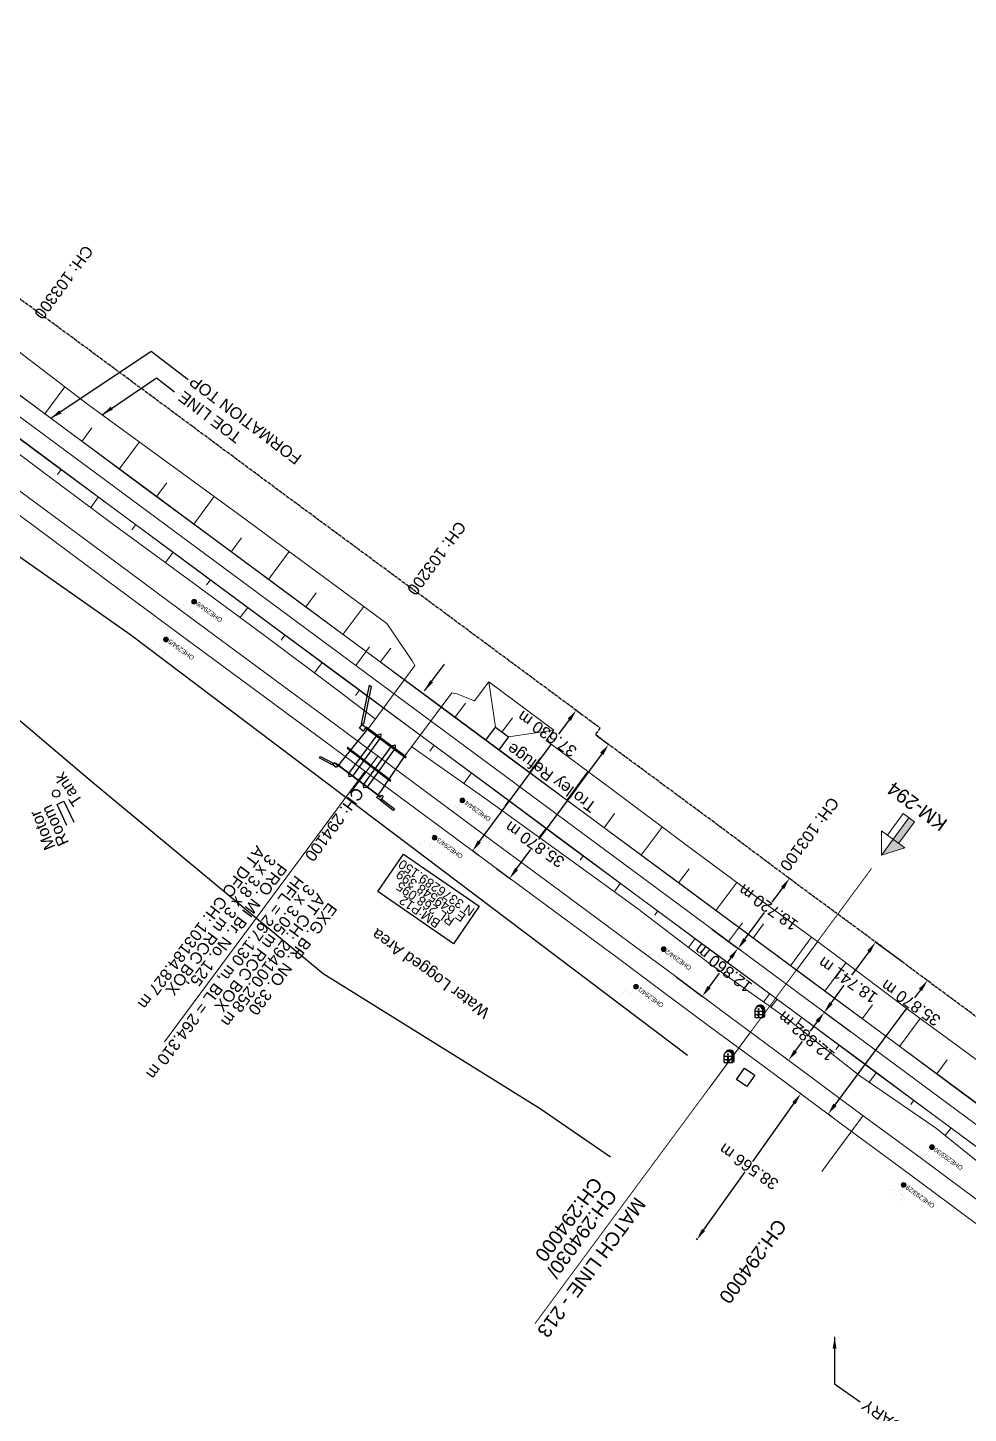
# Model space of a CAD drawing. Header units: metres. Extents: x 644418 to 1306172, y 3366650 to 6747308.
# Drawn here: x 649466.6 to 649669.4, y 3376148.3 to 3376447 of the extents above; entities that cross this region are included whole.
import ezdxf
from ezdxf.enums import TextEntityAlignment as Align

# ---------------------------------------------------------------- set-up
doc = ezdxf.new("R2010")
doc.units = ezdxf.units.M
doc.header["$MEASUREMENT"] = 0
doc.linetypes.add('CENTER', pattern=[2, 1.25, -0.25, 0.25, -0.25])
doc.linetypes.add('PHANTOM2', pattern=[1.25, 0.625, -0.125, 0.125, -0.125, 0.125, -0.125])
doc.layers.get('Defpoints').update_dxf_attribs({"lineweight": 0})
for name, color, linetype, lineweight in [('BOUNDARY DIMENTION', 10, 'Continuous', 0), ('BRIDGE DETAILS PLAN', 7, 'Continuous', 0), ('CANAL BOTTOM', 5, 'Continuous', 0), ('Existing Chainage', 7, 'Continuous', 0), ('Existing IR Track', 143, 'Continuous', 0), ('Existing Railway Boundary', 7, 'CENTER', 0), ('KM STONE', 7, 'Continuous', 0), ('OHE MAST', 8, 'Continuous', 0), ('OHE MAST TEXT', 8, 'Continuous', 0), ('Proposed Chainage', 10, 'Continuous', 0), ('PROPOSED DFCC TOE LINE', 239, 'Continuous', 0), ('PROPOSED DFCC TOE SLOPES', 239, 'Continuous', 0), ('PROPOSED DFCC TRACK', 1, 'Continuous', 0)]:
    doc.layers.add(name, color=color, linetype=linetype, lineweight=lineweight)
for name, color, linetype in [('BRIDGE_PARAPET', 7, 'Continuous'), ('COMMERCIAL_BLD_PUC', 251, 'Continuous'), ('DFCC Boundary', 6, 'CENTER'), ('Dimension', 10, 'Continuous'), ('KILOMETER_STONE', 251, 'Continuous'), ('MATCH LINE', 7, 'Continuous'), ('PIER_OR_ABUTMENT', 7, 'Continuous'), ('PROPOSED DFCC FORMATION LINE', 187, 'Continuous'), ('PROPOSED FORMATION LINE - PLAN', 187, 'Continuous'), ('RETAINING_WALL', 142, 'Continuous'), ('SFL_SOFFIT_LVL', 251, 'Continuous'), ('STYLEREMARK', 251, 'Continuous'), ('TANK', 251, 'Continuous'), ('TOPO_TEXT', 251, 'Continuous'), ('Trolley Refuse', 10, 'Continuous'), ('TROLLEY_STAND', 7, 'Continuous'), ('WATER_LOGGED_AREA', 5, 'Continuous'), ('WING_WALL', 7, 'Continuous')]:
    doc.layers.add(name, color=color, linetype=linetype)
doc.styles.add('notes', font='romans.shx', dxfattribs={"height": 2})
doc.styles.get("Standard").update_dxf_attribs({"font": 'arial.ttf'})
doc.styles.add('Style-Arial', font='arial.ttf')
doc.dimstyles.new('DIM', dxfattribs={"dimtxt": 2.5, "dimasz": 2.5, "dimexe": 0.18, "dimexo": 0.0625, "dimgap": 0.09, "dimtad": 0, "dimtih": 1, "dimtoh": 1, "dimdec": 3, "dimzin": 0, "dimdsep": 46, "dimtxsty": 'Standard', "dimcen": 0.09, "dimadec": 0, "dimazin": 0, "dimtfac": 1, "dimtdec": 3, "dimtofl": 0, "dimtmove": 0, "dimatfit": 3, "dimfxl": 1, "dimtolj": 1, "dimtzin": 0, "dimarcsym": 0})
doc.dimstyles.new('ISO-25', dxfattribs={"dimtxt": 2.5, "dimasz": 2.5, "dimexe": 1.25, "dimexo": 0.625, "dimtad": 1, "dimtxsty": 'Standard', "dimcen": 2.5, "dimadec": 0, "dimazin": 0, "dimtfac": 1, "dimtmove": 0, "dimatfit": 3, "dimfxl": 1, "dimarcsym": 0})

# ---------------------------------------------------------------- blocks, each defined once
blk = doc.blocks.new('KMS')
blk.add_hatch(color=256).paths.add_polyline_path([(0.84, 1.71), (0.84, 0), (1.28, 0.25), (1.28, 1.71, 0.82134), (-0.65, 2.08, -0.601821)])
for points in [[(-0.84, 0), (-0.84, 1.71)], [(-0.84, 1.38), (0.84, 1.38)], [(-0.84, 0.64), (0.84, 0.64)], [(-0.84, 0), (0.84, 0)], [(0.84, 0), (0.84, 1.71)], [(0.84, 0), (1.28, 0.25)], [(1.28, 0.25), (1.28, 1.71)]]:
    blk.add_lwpolyline(points)
for centre, radius, start, end in [((0, 1.5), 0.867, 14.1462, 165.8538), ((0.28, 1.7), 1, 0.4859, 158.6661)]:
    blk.add_arc(centre, radius, start, end)
at = {"style": 'notes'}
for s, p in [('S', (-0.25, 0.09)), ('K', (-0.25, 1.58)), ('M', (-0.25, 0.81))]:
    blk.add_text(s, height=0.391, dxfattribs=at).set_placement(p)
blk = doc.blocks.new('OHE MAST')
h = blk.add_hatch(color=256)
edge = h.paths.add_edge_path()
edge.add_arc((0, 0), 0.514, 0, 360)
at = {"const_width": 0.01, "flags": 128}
for points in [[(1.5, 3.5), (1.5, 2), (-1.5, 2), (-1.5, 3.5)], [(0, 2), (0, 0)]]:
    blk.add_lwpolyline(points, dxfattribs=at)
blk.add_circle((0, 0), 0.514)
blk = doc.blocks.new('KM POST PLAN')
at = {"extrusion": (0, 0, -1)}
h = blk.add_hatch(color=256, dxfattribs=at)
h.paths.add_polyline_path([(0, -20), (0, -8.47), (3, -8.47), (3, -20)])
h.paths.add_polyline_path([(0, -8.47), (0, 0), (6.25, -8.47), (3, -8.47)], flags=16)
at = {"flags": 128}
for points in [[(0, 0), (-6.25, -8.47), (6.25, -8.47)], [(0, 0), (0, -20)], [(0, 0), (6.25, -8.47)], [(3, -8.47), (3, -20), (-3, -20), (-3, -8.47)]]:
    blk.add_lwpolyline(points, dxfattribs=at)
at = {"style": 'Style-Arial'}
blk.add_attdef('KM-POST', text='', height=6, dxfattribs=at).set_placement((0, -26, -263.95), align=Align.MIDDLE_CENTER)
blk = doc.blocks.new('*D1676')
at = {"layer": 'Defpoints', "color": 0, "linetype": 'ByBlock', "ltscale": 0.5, "transparency": 16777216}
for p in [(649633.39, 3376217.09), (649610.86, 3376185.78), (649611.01, 3376185.67)]:
    blk.add_point(p, dxfattribs=at)
at = {"layer": 'Existing Railway Boundary', "color": 0, "linetype": 'ByBlock', "lineweight": -2, "ltscale": 0.5, "transparency": 16777216}
for p, q in [((649633.33, 3376217.12), (649633.08, 3376217.3)), ((649631.78, 3376215.16), (649622.83, 3376202.61)), ((649612.31, 3376187.82), (649621.25, 3376200.38)), ((649610.96, 3376185.71), (649610.71, 3376185.89))]:
    blk.add_line(p, q, dxfattribs=at)
at = {"layer": 'Existing Railway Boundary', "color": 0, "linetype": 'ByBlock', "ltscale": 0.5, "transparency": 16777216}
for points in [[(649631.44, 3376215.4), (649632.12, 3376214.92), (649633.23, 3376217.2)], [(649611.97, 3376188.06), (649612.64, 3376187.58), (649610.86, 3376185.78)]]:
    blk.add_solid(points, dxfattribs=at)
at = {"layer": 'Existing Railway Boundary', "color": 0, "linetype": 'ByBlock', "ltscale": 0.5, "transparency": 16777216, "insert": (649622.04, 3376201.49), "char_height": 2.5, "attachment_point": 5, "rotation": 145}
blk.add_mtext('\\A1;38.566 m', dxfattribs=at)
blk = doc.blocks.new('*D1526')
at = {"layer": 'Defpoints', "color": 0, "transparency": 16777216}
for p in [(649638.26, 3376234.79), (649630.57, 3376224.45), (649630.62, 3376224.42)]:
    blk.add_point(p, dxfattribs=at)
at = {"layer": 'Dimension', "color": 0, "lineweight": -2, "transparency": 16777216}
for p, q in [((649638.31, 3376234.75), (649638.45, 3376234.65)), ((649636.81, 3376232.75), (649635.28, 3376230.68)), ((649632.11, 3376226.42), (649633.65, 3376228.49)), ((649630.62, 3376224.42), (649630.77, 3376224.31))]:
    blk.add_line(p, q, dxfattribs=at)
at = {"layer": 'Dimension', "color": 0, "transparency": 16777216}
for points in [[(649636.48, 3376233), (649637.15, 3376232.5), (649638.31, 3376234.75)], [(649631.78, 3376226.67), (649632.45, 3376226.17), (649630.62, 3376224.42)]]:
    blk.add_solid(points, dxfattribs=at)
at = {"layer": 'Dimension', "color": 0, "lineweight": 0, "transparency": 16777216, "insert": (649634.46, 3376229.58), "char_height": 2.5, "attachment_point": 5, "rotation": 140}
blk.add_mtext('\\A1;12.882 m', dxfattribs=at)
blk = doc.blocks.new('*D1527')
at = {"layer": 'Defpoints', "color": 0, "transparency": 16777216}
for p in [(649614, 3376252.74), (649606.33, 3376242.42), (649612.01, 3376238.2)]:
    blk.add_point(p, dxfattribs=at)
at = {"layer": 'Dimension', "color": 0, "lineweight": -2, "transparency": 16777216}
for p, q in [((649614.05, 3376252.7), (649619.82, 3376248.42)), ((649618.19, 3376246.52), (649617.34, 3376245.38)), ((649613.5, 3376240.21), (649615.71, 3376243.18)), ((649606.38, 3376242.38), (649612.15, 3376238.09))]:
    blk.add_line(p, q, dxfattribs=at)
at = {"layer": 'Dimension', "color": 0, "transparency": 16777216}
for points in [[(649617.85, 3376246.77), (649618.52, 3376246.27), (649619.68, 3376248.53)], [(649613.16, 3376240.46), (649613.83, 3376239.96), (649612.01, 3376238.2)]]:
    blk.add_solid(points, dxfattribs=at)
at = {"layer": 'Dimension', "color": 0, "lineweight": 0, "transparency": 16777216, "insert": (649616.53, 3376244.28), "char_height": 2.5, "attachment_point": 5, "rotation": 142}
blk.add_mtext('\\A1;12.860 m', dxfattribs=at)
blk = doc.blocks.new('*D1778')
at = {"layer": 'BOUNDARY DIMENTION', "color": 0, "lineweight": -2, "transparency": 16777216}
for p, q in [((649655.02, 3376245.7), (649649.22, 3376249.94)), ((649647.89, 3376247.82), (649644.21, 3376242.8)), ((649639.77, 3376236.74), (649642.6, 3376240.59)), ((649643.94, 3376230.58), (649638.15, 3376234.83))]:
    blk.add_line(p, q, dxfattribs=at)
at = {"layer": 'BOUNDARY DIMENTION', "color": 0, "transparency": 16777216}
for points in [[(649647.56, 3376248.07), (649648.23, 3376247.58), (649649.37, 3376249.84)], [(649639.43, 3376236.98), (649640.11, 3376236.49), (649638.29, 3376234.72)]]:
    blk.add_solid(points, dxfattribs=at)
at = {"layer": 'Defpoints', "color": 0, "transparency": 16777216}
for p in [(649649.37, 3376249.84), (649655.07, 3376245.66), (649643.99, 3376230.54)]:
    blk.add_point(p, dxfattribs=at)
at = {"layer": 'BOUNDARY DIMENTION', "color": 0, "transparency": 16777216, "insert": (649643.4, 3376241.7), "char_height": 2.5, "attachment_point": 5, "rotation": 145}
blk.add_mtext('\\A1;18.741 m', dxfattribs=at)
blk = doc.blocks.new('*D1779')
at = {"layer": 'BOUNDARY DIMENTION', "color": 0, "lineweight": -2, "transparency": 16777216}
for p, q in [((649631.29, 3376263.23), (649630.65, 3376263.7)), ((649629.32, 3376261.58), (649627.04, 3376258.47)), ((649621.21, 3376250.51), (649625.43, 3376256.26)), ((649620.23, 3376248.13), (649619.59, 3376248.6))]:
    blk.add_line(p, q, dxfattribs=at)
at = {"layer": 'BOUNDARY DIMENTION', "color": 0, "transparency": 16777216}
for points in [[(649628.99, 3376261.83), (649629.66, 3376261.33), (649630.8, 3376263.6)], [(649620.88, 3376250.76), (649621.55, 3376250.27), (649619.73, 3376248.5)]]:
    blk.add_solid(points, dxfattribs=at)
at = {"layer": 'Defpoints', "color": 0, "transparency": 16777216}
for p in [(649630.8, 3376263.6), (649631.34, 3376263.2), (649620.28, 3376248.1)]:
    blk.add_point(p, dxfattribs=at)
at = {"layer": 'BOUNDARY DIMENTION', "color": 0, "transparency": 16777216, "insert": (649626.23, 3376257.36), "char_height": 2.5, "attachment_point": 5, "rotation": 145}
blk.add_mtext('\\A1;18.720 m', dxfattribs=at)
blk = doc.blocks.new('*D1907')
at = {"layer": 'Defpoints', "color": 0, "linetype": 'Continuous', "ltscale": 0.5, "transparency": 16777216}
for p in [(649660.54, 3376241.59), (649661.27, 3376241.05), (649639.87, 3376212.27)]:
    blk.add_point(p, dxfattribs=at)
at = {"layer": 'DFCC Boundary', "color": 0, "linetype": 'Continuous', "lineweight": -2, "ltscale": 0.5, "transparency": 16777216}
for p, q in [((649661.22, 3376241.09), (649660.39, 3376241.7)), ((649659.05, 3376239.59), (649657.78, 3376237.88)), ((649640.63, 3376214.82), (649656.15, 3376235.69)), ((649639.82, 3376212.3), (649638.99, 3376212.92))]:
    blk.add_line(p, q, dxfattribs=at)
at = {"layer": 'DFCC Boundary', "color": 0, "linetype": 'Continuous', "ltscale": 0.5, "transparency": 16777216}
for points in [[(649658.71, 3376239.84), (649659.38, 3376239.34), (649660.54, 3376241.59)], [(649640.29, 3376215.07), (649640.96, 3376214.57), (649639.13, 3376212.81)]]:
    blk.add_solid(points, dxfattribs=at)
at = {"layer": 'DFCC Boundary', "color": 0, "linetype": 'Continuous', "ltscale": 0.5, "transparency": 16777216, "insert": (649656.96, 3376236.78), "char_height": 2.5, "attachment_point": 5, "rotation": 145}
blk.add_mtext('\\A1;35.870 m', dxfattribs=at)
blk = doc.blocks.new('*D1908')
at = {"layer": 'Defpoints', "color": 0, "linetype": 'Continuous', "ltscale": 0.5, "transparency": 16777216}
for p in [(649588.99, 3376294.6), (649567.66, 3376265.75), (649570.51, 3376263.65)]:
    blk.add_point(p, dxfattribs=at)
at = {"layer": 'DFCC Boundary', "color": 0, "linetype": 'Continuous', "lineweight": -2, "ltscale": 0.5, "transparency": 16777216}
for p, q in [((649589.04, 3376294.56), (649591.98, 3376292.39)), ((649590.35, 3376290.48), (649576.71, 3376272.05)), ((649571.99, 3376265.66), (649575.09, 3376269.85)), ((649567.71, 3376265.72), (649570.65, 3376263.54))]:
    blk.add_line(p, q, dxfattribs=at)
at = {"layer": 'DFCC Boundary', "color": 0, "linetype": 'Continuous', "ltscale": 0.5, "transparency": 16777216}
for points in [[(649590.01, 3376290.73), (649590.68, 3376290.24), (649591.83, 3376292.49)], [(649571.66, 3376265.91), (649572.33, 3376265.41), (649570.51, 3376263.65)]]:
    blk.add_solid(points, dxfattribs=at)
at = {"layer": 'DFCC Boundary', "color": 0, "linetype": 'Continuous', "ltscale": 0.5, "transparency": 16777216, "insert": (649575.9, 3376270.95), "char_height": 2.5, "attachment_point": 5, "rotation": 145}
blk.add_mtext('\\A1;35.870 m', dxfattribs=at)
blk = doc.blocks.new('*D1910')
at = {"layer": 'Defpoints', "color": 0, "linetype": 'Continuous', "ltscale": 0.5, "transparency": 16777216}
for p in [(649584.83, 3376299.85), (649586.14, 3376298.89), (649563.79, 3376268.61)]:
    blk.add_point(p, dxfattribs=at)
at = {"layer": 'DFCC Boundary', "color": 0, "linetype": 'Continuous', "lineweight": -2, "ltscale": 0.5, "transparency": 16777216}
for p, q in [((649586.09, 3376298.92), (649584.69, 3376299.96)), ((649583.35, 3376297.84), (649581.04, 3376294.71)), ((649563.97, 3376271.58), (649579.41, 3376292.51)), ((649563.74, 3376268.64), (649562.34, 3376269.68))]:
    blk.add_line(p, q, dxfattribs=at)
at = {"layer": 'DFCC Boundary', "color": 0, "linetype": 'Continuous', "ltscale": 0.5, "transparency": 16777216}
for points in [[(649583.01, 3376298.09), (649583.68, 3376297.59), (649584.83, 3376299.85)], [(649563.64, 3376271.83), (649564.31, 3376271.33), (649562.49, 3376269.57)]]:
    blk.add_solid(points, dxfattribs=at)
at = {"layer": 'DFCC Boundary', "color": 0, "linetype": 'Continuous', "ltscale": 0.5, "transparency": 16777216, "insert": (649578.56, 3376294.78), "char_height": 2.5, "attachment_point": 5, "rotation": 145}
blk.add_mtext('\\A1;37.630 m', dxfattribs=at)

msp = doc.modelspace()

# ---------------------------------------------------------------- linework, layer by layer
at = {"layer": 'BRIDGE DETAILS PLAN', "color": 7, "linetype": 'Continuous', "lineweight": 0, "flags": 128}
msp.add_lwpolyline([(649539.3189, 3376286.7461), (649496.0711, 3376228.3878)], dxfattribs=at)
at = {"layer": 'BRIDGE_PARAPET', "linetype": 'Continuous'}
for points in [[(649539.471, 3376296.024, 268.198), (649548.096, 3376289.655, 268.197), (649548.188, 3376289.832, 268.252), (649539.563, 3376296.201, 268.252)], [(649535.498, 3376291.709, 268.327), (649544.839, 3376284.606, 268.323), (649544.916, 3376284.725, 268.372), (649535.575, 3376291.828, 268.372)], [(649542.415, 3376281.312, 268.378), (649532.924, 3376288.385, 268.374), (649532.967, 3376288.533, 268.354), (649542.458, 3376281.46, 268.354)]]:
    msp.add_polyline3d(points, close=True, dxfattribs=at)
at = {"layer": 'COMMERCIAL_BLD_PUC', "linetype": 'Continuous'}
msp.add_polyline3d([(649475.0767, 3376275.0558, 265.585), (649472.931, 3376279.572, 265.585), (649474.398, 3376280.269, 265.641), (649476.5437, 3376275.7528, 265.641)], dxfattribs=at)
at = {"layer": 'DFCC Boundary', "ltscale": 0.5, "flags": 128}
msp.add_lwpolyline([(655695.597, 3371812.1897), (655640.8822, 3371912.823), (655580.0449, 3371996.7158), (655509.7792, 3372062.0857), (655426.9534, 3372113.9756), (655342.6069, 3372167.9462), (655257.8854, 3372221.2222), (655173.2688, 3372275.363), (655087.3459, 3372327.2788), (655002.8598, 3372380.6107), (654914.5097, 3372429.9473), (654741.1355, 3372529.4419), (654650.033, 3372576.4159), (654568.6995, 3372626.155), (654571.9877, 3372630.6369), (654391.4686, 3372756.327), (654377.1337, 3372736.8494), (654004.4289, 3373016.6995), (654007.7887, 3373020.6424), (653690.5739, 3373253.6486), (653690.5425, 3373253.6059), (653433.8132, 3373453.1485), (653440.7668, 3373462.5592), (653208.8394, 3373636.5534), (653216.1698, 3373646.5105), (653142.1983, 3373700.8896), (653053.6963, 3373771.1122), (652994.4341, 3373810.5255), (652929.3691, 3373859.5713), (652860.9168, 3373902.1103), (652749.6028, 3373984.4705), (652631.2396, 3374070.7175), (652636.2281, 3374078.1704), (652537.912, 3374145.7283), (652392.904, 3374241.2711), (652388.7719, 3374235.6812), (652308.569, 3374304.8076), (652315.9256, 3374314.7669), (652103.9815, 3374448.7876), (652083.1937, 3374464.1943), (652072.7494, 3374471.9329), (652052.3219, 3374487.0684), (652038.1897, 3374497.5387), (652024.0173, 3374508.0388), (652009.8347, 3374518.5254), (651995.6683, 3374529), (651981.7515, 3374539.2836), (651967.8828, 3374549.5317), (651954.6903, 3374559.2866), (651941.4997, 3374569.04), (651923.9377, 3374582.0168), (651906.3215, 3374595.0337), (651892.0868, 3374605.5547), (651877.7985, 3374616.1153), (651861.6288, 3374628.0564), (651845.5071, 3374639.9619), (651829.5757, 3374651.7544), (651824.7911, 3374655.296), (651813.6747, 3374663.5244), (651797.4592, 3374675.4968), (651792.6217, 3374679.0685), (651809.3453, 3374701.6999), (651798.0335, 3374710.0518), (651782.3495, 3374721.6444), (651766.6655, 3374733.2369), (651750.5163, 3374745.1875), (651734.3118, 3374757.179), (651717.3274, 3374769.6994), (651700.4625, 3374782.1317), (651684.6001, 3374793.8578), (651668.5938, 3374805.6902), (651652.6806, 3374817.4203), (651636.8173, 3374829.1137), (651620.9269, 3374840.8662), (651604.9647, 3374852.6718), (651588.7459, 3374864.6312), (651572.5882, 3374876.5455), (651556.6943, 3374888.2868), (651540.8409, 3374899.9983), (651524.5553, 3374912.0488), (651508.2568, 3374924.109), (651492.7938, 3374935.5157), (651477.3997, 3374946.8715), (651461.3291, 3374958.7436), (651445.2311, 3374970.6359), (651429.3555, 3374982.3615), (651413.4375, 3374994.1184), (651396.6322, 3375006.522), (651379.7761, 3375018.963), (651363.6644, 3375030.8565), (651352.7728, 3375038.8965), (651331.6522, 3375054.4784), (651315.7738, 3375066.1947), (651299.7306, 3375078.0412), (651283.6239, 3375089.9346), (651273.9044, 3375097.1057), (651264.2377, 3375104.2378), (651243.4187, 3375119.6324), (651222.5077, 3375135.095), (651201.5462, 3375150.5784), (651180.4926, 3375166.1298), (651161.7365, 3375179.9701), (651143.0969, 3375193.7244), (651126.6442, 3375205.9373), (651110.0563, 3375218.2505), (651088.7204, 3375233.9244), (651067.5473, 3375249.4788), (651049.4448, 3375262.8672), (651031.0656, 3375276.4601), (651013.3004, 3375289.5618), (650995.6557, 3375302.5748), (650975.556, 3375317.4171), (650955.4878, 3375332.2363), (650948.8014, 3375337.1771), (650951.4372, 3375340.7501), (650937.0874, 3375351.3535), (650916.0918, 3375366.8677), (650897.9224, 3375380.2929), (650879.805, 3375393.6796), (650866.8386, 3375403.2309), (650853.9116, 3375412.7532), (650835.5886, 3375426.289), (650817.2946, 3375439.8035), (650797.968, 3375454.1206), (650778.7222, 3375468.3781), (650760.7655, 3375481.6337), (650742.8011, 3375494.8949), (650723.0807, 3375509.4255), (650703.3693, 3375523.9495), (650688.6613, 3375534.8372), (650673.8463, 3375545.804), (650653.7938, 3375560.6295), (650633.6894, 3375575.4932), (650612.6421, 3375591.0542), (650592.0153, 3375606.3042), (650570.0328, 3375622.5591), (650548.5001, 3375638.4814), (650530.5234, 3375651.793), (650512.3606, 3375665.2423), (650494.7465, 3375678.2665), (650476.9008, 3375691.462), (650459.2976, 3375704.4721), (650441.3132, 3375717.7633), (650427.1261, 3375728.1319), (650413.8099, 3375737.864), (650402.677, 3375746.2697), (650389.8486, 3375755.6668), (650377.7322, 3375764.5425), (650360.7275, 3375777.1141), (650343.7744, 3375789.6482), (650325.0342, 3375803.5254), (650306.3109, 3375817.39), (650287.6225, 3375831.2124), (650268.717, 3375845.1957), (650250.337, 3375858.8009), (650231.8256, 3375872.5033), (650215.4559, 3375884.6355), (650199.261, 3375896.6381), (650189.9351, 3375903.5429), (650184.6476, 3375907.4517), (650170.3331, 3375918.0338), (650153.2211, 3375930.7288), (650135.9365, 3375943.5518), (650119.2313, 3375955.9159), (650102.3769, 3375968.3905), (650085.2738, 3375981.0461), (650068.2078, 3375993.6742), (650052.7787, 3376005.1011), (650037.4384, 3376016.4621), (650022.1728, 3376027.766), (650006.9632, 3376039.0283), (649974.7512, 3376062.8762), (649961.4537, 3376072.7117), (649948.2091, 3376082.508), (649944.476, 3376085.2722), (649918.728, 3376050.5341), (649909.4316, 3376057.4177), (649896.4092, 3376067.0604), (649893.7832, 3376069.0128), (649891.1645, 3376070.9437), (649888.4639, 3376072.9569), (649875.744, 3376082.3694), (649867.5551, 3376088.4016), (649853.4118, 3376098.8745), (649839.2513, 3376109.3603), (649829.0749, 3376116.9005), (649827.2194, 3376118.2675), (649818.0867, 3376125.0366), (649808.8566, 3376131.8779), (649793.2502, 3376143.4201), (649777.6288, 3376154.9733), (649763.6321, 3376165.3144), (649749.5741, 3376175.7007), (649733.9228, 3376187.2754), (649718.3343, 3376198.8036), (649705.3241, 3376208.4391), (649692.3703, 3376218.0327), (649678.0208, 3376228.6769), (649663.5747, 3376239.3366), (649646.4625, 3376252.0623), (649634.6272, 3376260.744), (649624.9192, 3376267.9946), (649615.0208, 3376275.3876), (649599.9831, 3376286.4834), (649588.9857, 3376294.598), (649590.032, 3376296.0132), (649586.1685, 3376298.8639), (649569.3593, 3376311.3207), (649552.641, 3376323.7102), (649537.2353, 3376335.0739), (649521.9792, 3376346.327), (649506.2408, 3376358.0035), (649490.3575, 3376369.7875), (649475.7578, 3376380.5673), (649461.1933, 3376391.3211), (649445.4753, 3376402.9572), (649429.8494, 3376414.5253), (649414.4906, 3376425.9209), (649378.3483, 3376452.6365), (649368.4603, 3376459.9984), (649352.6509, 3376471.6682), (649336.6992, 3376483.4434), (649322.3941, 3376494.1037), (649307.6557, 3376505.0862), (649290.8736, 3376517.4208), (649273.972, 3376529.8435), (649258.1992, 3376541.4854), (649242.2966, 3376553.2232), (649226.5432, 3376564.8634), (649210.8826, 3376576.435), (649195.2207, 3376588.0769), (649179.5326, 3376599.7383), (649164.9134, 3376610.5118), (649150.5177, 3376621.1205), (649135.415, 3376632.3287), (649120.2337, 3376643.5954), (649107.8929, 3376652.6743), (649095.5927, 3376661.7234), (649079.5687, 3376673.5769), (649063.4846, 3376685.4748), (649046.5651, 3376697.9756), (649029.6506, 3376710.4727), (649013.3465, 3376722.5351), (648996.9805, 3376734.6431), (648980.3936, 3376746.8979), (648963.6626, 3376759.259), (648946.7453, 3376771.7643), (648929.6945, 3376784.3682), (648913.5118, 3376796.3614), (648897.2206, 3376808.435), (648876.2496, 3376823.9678), (648855.1325, 3376839.6089), (648839.3985, 3376851.2044), (648823.6596, 3376862.8037), (648806.187, 3376875.7235), (648788.7814, 3376888.5937), (648772.4766, 3376900.6763), (648756.1277, 3376912.7915), (648748.6058, 3376918.3049), (648733.321, 3376929.6306), (648718.1841, 3376940.8501), (648694.1574, 3376958.9078), (648686.9154, 3376964.1595), (648685.9321, 3376964.8321), (648667.95, 3376978.2197), (648649.3198, 3376992.1471), (648633.5557, 3377003.8368), (648617.684, 3377015.6038), (648613.3865, 3377018.7718), (648613.1308, 3377018.4261), (648605.39, 3377024.1325), (648593.439, 3377032.9404), (648576.5994, 3377045.3816), (648559.8787, 3377057.7351), (648542.9247, 3377070.3132), (648525.9483, 3377082.908), (648511.3109, 3377093.7409), (648496.5572, 3377104.6599), (648477.562, 3377118.7172), (648458.5464, 3377132.7896), (648451.3349, 3377138.2101), (648435.5918, 3377149.862), (648422.1096, 3377159.9046), (648408.3664, 3377170.0637), (648394.6863, 3377180.1761), (648381.6588, 3377189.818), (648368.6059, 3377199.4787), (648354.1188, 3377210.196), (648339.6473, 3377220.9017), (648325.8166, 3377231.1386), (648311.9735, 3377241.3853), (648297.2469, 3377252.2824), (648283.6168, 3377262.3688), (648282.6002, 3377260.9951), (648281.5015, 3377261.8082), (648268.446, 3377271.4578), (648255.3849, 3377281.1115), (648243.3023, 3377290.0413), (648231.5826, 3377298.7116), (648230.1246, 3377299.843), (648216.137, 3377310.1827), (648202.3989, 3377320.3379), (648187.9045, 3377331.0225), (648173.4524, 3377341.7035), (648159.964, 3377351.7009), (648146.3755, 3377361.7726), (648132.3698, 3377372.1252), (648118.3132, 3377382.5155), (648104.5683, 3377392.6752), (648090.8453, 3377402.8186), (648079.0331, 3377411.5788), (648067.1746, 3377420.3734), (648052.1864, 3377431.461), (648037.1291, 3377442.5999), (648023.4384, 3377452.7367), (648009.6421, 3377462.9518), (647998.5681, 3377471.1475), (647977.6651, 3377486.6371), (647970.8013, 3377491.7424), (647954.3046, 3377504.0127), (647940.5645, 3377514.1537), (647927.1436, 3377524.0583), (647912.5029, 3377534.9198), (647897.7662, 3377545.8524), (647883.3488, 3377556.5286), (647868.9785, 3377567.1699), (647855.3948, 3377577.2425), (647841.7032, 3377587.3948), (647828.8284, 3377596.8277), (647815.9828, 3377606.2395), (647798.869, 3377618.9232), (647787.996, 3377626.9816), (647769.1212, 3377640.9619), (647756.6675, 3377650.183), (647742.624, 3377660.5991), (647728.5049, 3377671.0713), (647713.635, 3377682.0926), (647698.699, 3377693.1628), (647681.9918, 3377705.517), (647665.4025, 3377717.7839), (647652.0515, 3377727.6811), (647638.8028, 3377737.5025), (647625.2604, 3377747.546), (647611.724, 3377757.585), (647601.846, 3377764.9047), (647586.5632, 3377776.2354), (647574.9107, 3377784.8659), (647552.1318, 3377801.7377), (647544.5766, 3377807.3492), (647531.2096, 3377817.2774), (647518.7824, 3377826.4783), (647506.3678, 3377835.6698), (647493.0662, 3377845.5438), (647479.7149, 3377855.4547), (647466.3541, 3377865.3556), (647452.9886, 3377875.26), (647440.1702, 3377884.755), (647427.3392, 3377894.2595), (647421.9004, 3377898.2902), (647422.4016, 3377898.9655), (647413.1507, 3377905.8213), (647398.5546, 3377916.6386), (647385.2867, 3377926.4568), (647372.1159, 3377936.2032), (647357.4127, 3377947.1112), (647351.2811, 3377951.6601), (647330.0092, 3377967.4105), (647317.4471, 3377976.6964), (647304.414, 3377986.3606), (647291.335, 3377996.0589), (647278.7541, 3378005.3917), (647266.0777, 3378014.7954), (647252.9457, 3378024.4462), (647239.9839, 3378033.9719), (647225.7512, 3378044.5255), (647211.5179, 3378055.0796), (647196.511, 3378066.208), (647181.4966, 3378077.3419), (647167.7872, 3378087.5064), (647154.0498, 3378097.6917), (647140.7668, 3378107.5414), (647127.4862, 3378117.3893), (647113.2521, 3378127.9375), (647099.0375, 3378138.4713), (647085.0268, 3378148.8592), (647070.9977, 3378159.2608), (647056.5444, 3378169.9697), (647042.0873, 3378180.6814), (647027.5624, 3378191.4464), (647013.0728, 3378202.1851), (646999.864, 3378211.9684), (646986.6741, 3378221.7376), (646973.6148, 3378231.4185), (646960.4875, 3378241.1499), (646945.7953, 3378252.0414), (646931.0256, 3378262.9902), (646930.6274, 3378263.2852), (646951.9475, 3378292.0562)], dxfattribs=at)
at = {"layer": 'Existing Chainage', "color": 0, "linetype": 'Continuous', "lineweight": 13, "flags": 128}
for points in [[(649536.1104, 3376281.9726), (649542.0647, 3376290.0067)], [(649613.5059, 3376218.4264), (649622.4233, 3376230.488)], [(649637.7902, 3376200.4115), (649646.6799, 3376212.4935)]]:
    msp.add_lwpolyline(points, dxfattribs=at)
at = {"layer": 'Existing IR Track', "flags": 128}
for points in [[(649316.6889, 3376456.7667), (649332.842, 3376444.8136), (649348.5975, 3376433.1548), (649358.4663, 3376425.8302), (649379.568, 3376410.1686), (649394.6239, 3376399.0771), (649410.0109, 3376387.7416), (649425.6498, 3376376.164), (649441.216, 3376364.6403), (649455.9533, 3376353.7236), (649486.3622, 3376331.2021), (649502.0885, 3376319.5569), (649517.4435, 3376308.2154), (649532.9945, 3376296.7289), (649549.492, 3376284.5022), (649566.2512, 3376272.0815), (649581.2148, 3376261.0216), (649596.2501, 3376249.9088), (649605.9955, 3376242.6689), (649616.0004, 3376235.2365), (649627.6846, 3376226.5978), (649644.7808, 3376213.8908), (649659.2492, 3376203.2452), (649673.5798, 3376192.6214)], [(649314.2822, 3376453.2193), (649330.3025, 3376441.3933), (649346.0502, 3376429.7691), (649355.9283, 3376422.4146), (649392.0956, 3376395.6805), (649407.4433, 3376384.2932), (649423.0853, 3376372.7132), (649438.8224, 3376361.0629), (649453.4061, 3376350.2949), (649467.971, 3376339.5408), (649483.8196, 3376327.7826), (649499.5999, 3376316.0749), (649514.8981, 3376304.7908), (649530.2698, 3376293.4522), (649546.9544, 3376281.0877), (649563.795, 3376268.6076), (649578.686, 3376257.6201), (649593.6397, 3376246.5862), (649603.4547, 3376239.2556), (649613.2865, 3376231.9125), (649625.1517, 3376223.2089), (649642.2232, 3376210.5134), (649656.6868, 3376199.8408), (649671.0002, 3376189.2234)]]:
    msp.add_lwpolyline(points, dxfattribs=at)
at = {"layer": 'MATCH LINE', "linetype": 'PHANTOM2', "ltscale": 15, "const_width": 0.2}
msp.add_lwpolyline([(649648.5117, 3376265.7751), (649575.9605, 3376167.6425)], dxfattribs=at)
at = {"layer": 'PIER_OR_ABUTMENT', "linetype": 'Continuous'}
for points in [[(649541.939, 3376294.507, 267.566), (649542.705, 3376294.826, 267.534), (649542.637, 3376294.005, 267.537), (649536.596, 3376285.653, 268.372), (649535.895, 3376285.544, 268.374), (649535.861, 3376286.21, 268.362)], [(649545.131, 3376292.185, 267.531), (649545.807, 3376292.402, 267.532), (649545.788, 3376291.67, 267.584), (649539.732, 3376283.218, 268.362), (649539.088, 3376283.14, 268.398), (649538.997, 3376283.819, 268.399)]]:
    msp.add_polyline3d(points, close=True, dxfattribs=at)
at = {"layer": 'Proposed Chainage', "lineweight": 0, "flags": 128}
for points in [[(649540.2831, 3376313.5242), (649537.3085, 3376309.5053)], [(649620.6621, 3376254.0329), (649617.6875, 3376250.0139)]]:
    msp.add_lwpolyline(points, dxfattribs=at)
at = {"layer": 'PROPOSED DFCC FORMATION LINE', "lineweight": 0, "flags": 128}
for points in [[(649684.2216, 3376205.4351), (649668.1458, 3376217.3334), (649652.07, 3376229.2316), (649635.9942, 3376241.1299), (649619.9184, 3376253.0282), (649603.8426, 3376264.9264), (649587.7668, 3376276.8247), (649571.691, 3376288.7229), (649555.6152, 3376300.6212), (649539.5394, 3376312.5195), (649523.4636, 3376324.4177), (649507.3878, 3376336.316), (649491.312, 3376348.2143), (649475.2362, 3376360.1125), (649459.1604, 3376372.0108), (649443.0846, 3376383.909), (649427.0088, 3376395.8073), (649410.933, 3376407.7056), (649394.8572, 3376419.6038), (649378.7814, 3376431.5021), (649362.7056, 3376443.4004), (649346.6298, 3376455.2986)], [(649346.6596, 3376455.3388), (649362.7354, 3376443.4405), (649378.8112, 3376431.5423), (649394.887, 3376419.644), (649410.9628, 3376407.7458), (649427.0386, 3376395.8475), (649443.1144, 3376383.9492), (649459.1902, 3376372.051), (649475.266, 3376360.1527), (649491.3418, 3376348.2544), (649507.4176, 3376336.3562), (649523.4934, 3376324.4579), (649539.5692, 3376312.5597), (649555.645, 3376300.6614), (649571.7208, 3376288.7631), (649587.7966, 3376276.8649), (649603.8724, 3376264.9666), (649619.9482, 3376253.0684), (649636.024, 3376241.1701), (649652.0998, 3376229.2718), (649668.1756, 3376217.3736), (649684.2514, 3376205.4753)], [(649679.73, 3376199.3665), (649663.6542, 3376211.2648), (649647.5784, 3376223.163), (649631.5026, 3376235.0613), (649615.4268, 3376246.9595), (649599.351, 3376258.8578), (649583.2752, 3376270.7561), (649567.1994, 3376282.6543), (649551.1236, 3376294.5526), (649535.0478, 3376306.4509), (649518.972, 3376318.3491), (649502.8962, 3376330.2474), (649486.8204, 3376342.1456), (649470.7446, 3376354.0439), (649454.6688, 3376365.9422), (649438.593, 3376377.8404), (649422.5172, 3376389.7387), (649406.4414, 3376401.637), (649390.3656, 3376413.5352), (649374.2898, 3376425.4335), (649358.214, 3376437.3317), (649342.1382, 3376449.23)], [(649679.7598, 3376199.4067), (649663.684, 3376211.305), (649647.6082, 3376223.2032), (649631.5324, 3376235.1015), (649615.4566, 3376246.9997), (649599.3808, 3376258.898), (649583.305, 3376270.7963), (649567.2292, 3376282.6945), (649551.1534, 3376294.5928), (649535.0776, 3376306.491), (649519.0018, 3376318.3893), (649502.926, 3376330.2876), (649486.8502, 3376342.1858), (649470.7744, 3376354.0841), (649454.6986, 3376365.9824), (649438.6228, 3376377.8806), (649422.547, 3376389.7789), (649406.4712, 3376401.6771), (649390.3954, 3376413.5754), (649374.3196, 3376425.4737), (649358.2438, 3376437.3719), (649342.168, 3376449.2702)]]:
    msp.add_lwpolyline(points, dxfattribs=at)
at = {"layer": 'PROPOSED DFCC TOE LINE', "lineweight": 0, "flags": 128}
for points in [[(649541.5292, 3376298.0128), (649533.4135, 3376304.2427), (649517.385, 3376316.2048), (649501.2893, 3376328.0762), (649485.1494, 3376339.8879), (649469.1044, 3376351.8278), (649453.1252, 3376363.8566), (649437.0275, 3376375.7252), (649420.8706, 3376387.5139), (649404.7297, 3376399.3243), (649388.618, 3376411.1739), (649372.6203, 3376423.1778), (649356.6657, 3376435.2398), (649340.6296, 3376447.1917), (649324.5363, 3376459.0662), (649308.4072, 3376470.8926), (649291.8532, 3376482.1448), (649289.0462, 3376483.6653)], [(649408.5204, 3376418.9979), (649415.356, 3376413.6815), (649431.6278, 3376402.048), (649447.5232, 3376389.906), (649463.632, 3376378.0523), (649479.5055, 3376365.8808), (649495.682, 3376354.1186), (649511.8118, 3376342.2933), (649527.9292, 3376330.4512), (649544.0486, 3376318.6119), (649549.5147, 3376310.5179)], [(649562.9403, 3376301.8997), (649565.9765, 3376306.002), (649580.0253, 3376295.604), (649578.3613, 3376293.3558)], [(649567.4364, 3376296.2263), (649565.9765, 3376306.002)], [(649559.1155, 3376303.4247), (649562.9403, 3376301.8997)], [(649570.2496, 3376294.1441), (649580.0253, 3376295.604)], [(649678.0648, 3376197.1166), (649662.5081, 3376209.7162), (649646.0128, 3376221.0477), (649630.2657, 3376233.3901), (649626.7181, 3376235.913), (649613.9639, 3376244.983), (649598.0847, 3376257.1469), (649581.8822, 3376268.8739), (649565.6418, 3376280.5498), (649549.3753, 3376291.9959)], [(649578.3613, 3376293.3558), (649592.3381, 3376283.0009), (649608.3297, 3376270.989), (649624.4119, 3376259.0993), (649636.8412, 3376249.9895), (649640.5433, 3376247.2762), (649656.5253, 3376235.2512), (649672.6669, 3376223.4418)]]:
    msp.add_lwpolyline(points, dxfattribs=at)
at = {"layer": 'PROPOSED DFCC TOE SLOPES', "linetype": 'Continuous', "lineweight": 0, "flags": 128}
for points in [[(649470.2688, 3376363.7891), (649474.6006, 3376369.6418)], [(649478.3067, 3376357.8399), (649480.451, 3376360.7371)], [(649486.3446, 3376351.8908), (649490.6835, 3376357.7531)], [(649473.8449, 3376351.8115), (649473.007, 3376350.6794)], [(649494.3825, 3376345.9417), (649496.5727, 3376348.9008)], [(649481.8828, 3376345.8624), (649480.1915, 3376343.5773)], [(649502.4204, 3376339.9925), (649506.8278, 3376345.9473)], [(649489.9207, 3376339.9132), (649489.0764, 3376338.7726)], [(649510.4583, 3376334.0434), (649512.6743, 3376337.0374)], [(649497.9586, 3376333.9641), (649496.3021, 3376331.726)], [(649518.4962, 3376328.0943), (649522.949, 3376334.1104)], [(649505.9965, 3376328.015), (649505.18, 3376326.9119)], [(649526.5341, 3376322.1451), (649528.7711, 3376325.1675)], [(649514.0344, 3376322.0659), (649512.4114, 3376319.8731)], [(649534.572, 3376316.196), (649539.0678, 3376322.2702)], [(649522.0723, 3376316.1167), (649521.2594, 3376315.0184)], [(649542.6099, 3376310.2469), (649544.868, 3376313.2978)], [(649530.1102, 3376310.1676), (649528.4607, 3376307.939)], [(649538.1481, 3376304.2185), (649537.2961, 3376303.0673)], [(649558.6857, 3376298.3486), (649560.9615, 3376301.4234)], [(649568.843, 3376295.1852), (649571.1309, 3376298.2764)], [(649554.2239, 3376292.3202), (649553.3148, 3376291.0919)], [(649574.7615, 3376286.4504), (649577.0494, 3376289.5415)], [(649562.2618, 3376286.3711), (649560.5862, 3376284.1072)], [(649582.7994, 3376280.5012), (649587.3724, 3376286.6798)], [(649570.2997, 3376280.4219), (649569.5217, 3376279.3708)], [(649590.8373, 3376274.5521), (649593.1149, 3376277.6293)], [(649578.3376, 3376274.4728), (649576.8639, 3376272.4817)], [(649598.8752, 3376268.603), (649603.3883, 3376274.7006)], [(649586.3755, 3376268.5237), (649585.6762, 3376267.5789)], [(649606.9131, 3376262.6538), (649609.1573, 3376265.6859)], [(649594.4134, 3376262.5745), (649593.0782, 3376260.7705)], [(649614.951, 3376256.7047), (649619.4425, 3376262.7732)], [(649602.4513, 3376256.6254), (649601.7845, 3376255.7245)], [(649622.9889, 3376250.7556), (649625.241, 3376253.7983)], [(649610.4892, 3376250.6763), (649609.0573, 3376248.7416)], [(649631.0268, 3376244.8064), (649635.5587, 3376250.9295)], [(649632.3468, 3376243.8295), (649636.8833, 3376249.9587)], [(649638.4482, 3376239.3137), (649642.9829, 3376245.4406)], [(649626.565, 3376238.778), (649625.2285, 3376236.9723)], [(649628.1393, 3376237.6128), (649626.825, 3376235.837)], [(649633.4956, 3376233.6485), (649632.1888, 3376231.8828)], [(649646.4861, 3376233.3645), (649648.73, 3376236.3963)], [(649654.524, 3376227.4154), (649658.9893, 3376233.4485)], [(649641.5335, 3376227.6993), (649640.7979, 3376226.7055)], [(649649.5714, 3376221.7502), (649648.0272, 3376219.6639)], [(649662.5619, 3376221.4663), (649664.811, 3376224.505)], [(649657.6093, 3376215.8011), (649656.9421, 3376214.8996)], [(649665.6472, 3376209.8519), (649664.4079, 3376208.1775)]]:
    msp.add_lwpolyline(points, dxfattribs=at)
at = {"layer": 'PROPOSED DFCC TRACK', "color": 12, "flags": 128}
msp.add_lwpolyline([(652051.8841, 3374457.8117), (651483.1316, 3374869.9633), (651480.0951, 3374872.1638), (651477.0587, 3374874.3645), (651474.0227, 3374876.5656), (651470.9871, 3374878.7673), (651467.952, 3374880.9698), (651464.9177, 3374883.1733), (651461.8843, 3374885.3781), (651458.8519, 3374887.5843, -0.00144677), (651426.1699, 3374911.5196), (651423.1515, 3374913.7448), (651420.1341, 3374915.9715), (651417.1177, 3374918.1993), (651414.1019, 3374920.4282), (651411.0868, 3374922.6578), (651408.0721, 3374924.8881), (651405.0578, 3374927.1188), (651402.0435, 3374929.3497), (646816.8315, 3378323.0253)], format="xyb", dxfattribs=at)
at = {"layer": 'PROPOSED DFCC TRACK', "linetype": 'Continuous', "elevation": 268.252, "flags": 128}
for points in [[(649539.9666, 3376295.903), (649550.0549, 3376309.5246), (649549.5147, 3376310.5179)], [(649547.9196, 3376290.0302), (649558.0079, 3376303.6519), (649559.1155, 3376303.4247)]]:
    msp.add_lwpolyline(points, dxfattribs=at)
at = {"layer": 'RETAINING_WALL'}
for points in [[(649540.659, 3376304.981, 265.754), (649538.995, 3376296.875, 267.999), (649538.568, 3376296.864, 268.06), (649540.2922, 3376305.263, 268.06)], [(649529.732, 3376289.92, 268.019), (649532.448, 3376288.451, 268.069), (649532.204, 3376288.134, 268.044), (649529.4876, 3376289.6032, 268.044)]]:
    msp.add_polyline3d(points, close=True, dxfattribs=at)
at = {"layer": 'RETAINING_WALL', "linetype": 'Continuous'}
msp.add_polyline3d([(649545.399, 3376278.275, 268.062), (649542.667, 3376280.41, 268.088), (649542.927, 3376280.73, 268.088), (649545.6591, 3376278.5949, 268.088)], close=True, dxfattribs=at)
at = {"layer": 'SFL_SOFFIT_LVL', "linetype": 'Continuous'}
for points in [[(649533.501, 3376287.897, 267.658), (649540.003, 3376295.948, 266.815)], [(649542.062, 3376281.454, 267.633), (649547.976, 3376290.113, 266.802)]]:
    msp.add_polyline3d(points, dxfattribs=at)
at = {"layer": 'STYLEREMARK', "linetype": 'Continuous', "elevation": 306.0765}
msp.add_lwpolyline([(649542.0811, 3376260.7893), (649547.6434, 3376268.8577), (649563.945, 3376257.6195), (649558.3826, 3376249.551)], close=True, dxfattribs=at)
at = {"layer": 'TANK', "linetype": 'Continuous'}
msp.add_circle((649472.739, 3376281.9125, 265.224), 0.7902, dxfattribs=at)
at = {"layer": 'Trolley Refuse'}
msp.add_lwpolyline([(649568.1674, 3376291.3309), (649565.3542, 3376293.4131), (649567.4364, 3376296.2263), (649570.2496, 3376294.1441)], close=True, dxfattribs=at)
at = {"layer": 'TROLLEY_STAND', "linetype": 'Continuous'}
msp.add_polyline3d([(649623.355, 3376221.206, 268.359), (649621.605, 3376218.786, 268.309), (649619.381, 3376220.266, 268.291), (649621.1312, 3376222.6863, 268.291)], close=True, dxfattribs=at)
at = {"layer": 'WATER_LOGGED_AREA', "linetype": 'Continuous'}
msp.add_polyline3d([(649608.8263, 3376225.4177, 264.8878), (649488.835, 3376316.049, 263.621), (649439.442, 3376350.702, 264.307), (649433.659, 3376355.376, 263.75), (649380.712, 3376394.649, 263.977), (649329.369, 3376431.88, 263.973), (649314.015, 3376403.166, 264.565), (649437.242, 3376321.115, 264.394), (649480.044, 3376284.833, 264.494), (649530.285, 3376243.089, 264.664), (649577.109, 3376214.033, 264.629), (649592.2423, 3376203.5622, 264.6544)], dxfattribs=at)
at = {"layer": 'WING_WALL', "linetype": 'Continuous'}
for points in [[(649538.735, 3376296.78, 268.352), (649539.504, 3376296.184, 268.352), (649538.903, 3376295.403, 268.327), (649538.134, 3376295.999, 268.327)], [(649533.4, 3376288.007, 268.361), (649533.087, 3376287.556, 268.36), (649532.467, 3376288.061, 268.385), (649532.637, 3376288.605, 268.421)], [(649541.815, 3376281.075, 268.384), (649542.146, 3376281.462, 268.384), (649542.585, 3376281.158, 268.41), (649542.937, 3376281.606, 268.382), (649543.255, 3376281.316, 268.364), (649542.644, 3376280.505, 268.383)]]:
    msp.add_polyline3d(points, close=True, dxfattribs=at)

# ---------------------------------------------------------------- block references
at = {"layer": 'KILOMETER_STONE', "linetype": 'Continuous'}
for p in [(649624.226, 3376233.619, 268.684), (649624.226, 3376233.619, 268.684), (649617.61, 3376223.939, 268.731), (649617.61, 3376223.939, 268.731)]:
    msp.add_blockref('KMS', p, dxfattribs=at)
at = {"layer": 'KM STONE'}
ref = msp.add_blockref('KM POST PLAN', (649650.6346, 3376268.6465), dxfattribs=dict(at, xscale=0.5, yscale=0.5, zscale=0.5, rotation=143.7377716583014))
ref.add_attrib('KM-POST', 'KM-294', dxfattribs={"layer": '0', "height": 3, "rotation": 143.737772, "style": 'Style-Arial'}).set_placement((649658.3238, 3376279.1286), align=Align.MIDDLE_CENTER)
at = {"layer": 'OHE MAST', "color": 2, "rotation": 143.3908318566117}
for p in [(649502.491, 3376323.269), (649496.423, 3376315.14), (649560.313, 3376280.438), (649554.304, 3376272.4), (649603.705, 3376248.367), (649597.738, 3376240.276), (649661.526, 3376205.677), (649655.429, 3376197.544)]:
    msp.add_blockref('OHE MAST', p, dxfattribs=at)

# ---------------------------------------------------------------- texts
at = {"layer": 'BRIDGE DETAILS PLAN', "color": 10}
for s, p in [('AT DFC CH: 103184.827 m', (649515.9777, 3376270.8886)), ('3 x 3.8 x 3 m RCC BOX', (649518.3712, 3376269.05)), ('PRO. MI Br. No. 125,', (649520.691, 3376267.1379))]:
    msp.add_text(s, height=2.5, rotation=233, dxfattribs=at).set_placement(p)
at = {"layer": 'BRIDGE DETAILS PLAN'}
for s, p in [('HFL = 267.130 m, BL = 264.310 m ', (649524.3186, 3376264.475)), ('3 x 3.05 m RCC BOX', (649526.7309, 3376262.5948)), ('AT CH: 294100.258 m', (649529.0255, 3376260.5971)), ('EXG. BR. NO. 330', (649531.4967, 3376258.5994))]:
    msp.add_text(s, height=2.5, rotation=233, dxfattribs=at).set_placement(p)
at = {"layer": 'BRIDGE_PARAPET'}
for p in [(649533.327, 3376287.607, 267.268), (649533.392, 3376287.707, 267.243)]:
    msp.add_text('DL', height=0.5, dxfattribs=at).set_placement(p)
at = {"layer": 'Existing Chainage', "color": 0, "linetype": 'Continuous', "lineweight": 0, "attachment_point": 6, "line_spacing_factor": 0.6, "style": 'Style-Arial'}
for s, insert, char_height, rotation in [('CH: 294100', (649527.1678, 3376267.7742), 2.5, 233.457078), ('CH:294000', (649576.9396, 3376181.5638), 3, 233.523805), ('CH:294030/', (649579.3554, 3376178.079), 3, 233.523805), ('CH:294000', (649616.645, 3376172.5165), 3, 233.655273)]:
    msp.add_mtext(s, dxfattribs=dict(at, insert=insert, char_height=char_height, rotation=rotation))
at = {"layer": 'Existing Railway Boundary', "linetype": 'Continuous', "ltscale": 5}
msp.add_text('EXISTING RAILWAY BOUNDARY', height=2.5, rotation=145, dxfattribs=at).set_placement((649691.5874, 3376120.6785))
at = {"layer": 'MATCH LINE', "linetype": 'Continuous'}
msp.add_text('MATCH LINE - 213', height=3, rotation=233.693298, dxfattribs=at).set_placement((649597.6294, 3376195.1616))
at = {"layer": 'OHE MAST TEXT'}
for s, p in [('OHE294/6', (649505.7594, 3376321.0638)), ('OHE294/5', (649499.6914, 3376312.9348)), ('OHE294/4', (649563.6215, 3376278.1514)), ('OHE294/3', (649557.6125, 3376270.1134)), ('OHE294/2', (649606.8494, 3376246.0804)), ('OHE294/1', (649600.8824, 3376237.9894)), ('OHE293/30', (649665.0788, 3376203.1459)), ('OHE293/29', (649658.9818, 3376195.0129))]:
    msp.add_text(s, height=1, rotation=144, dxfattribs=at).set_placement(p, align=Align.MIDDLE_CENTER)
at = {"layer": 'Proposed Chainage', "lineweight": 0, "char_height": 2.5, "attachment_point": 6, "rotation": 233.493563, "line_spacing_factor": 0.6, "style": 'Style-Arial'}
for s, insert in [('CH: 103300', (649468.8278, 3376384.6557)), ('CH: 103200', (649549.2068, 3376325.1644)), ('CH: 103100', (649629.5858, 3376265.6731))]:
    msp.add_mtext(s, dxfattribs=dict(at, insert=insert))
at = {"layer": 'PROPOSED DFCC TOE LINE', "lineweight": 0}
msp.add_text('TOE LINE', height=2.5, rotation=142.896878, dxfattribs=at).set_placement((649500.3068, 3376368.8769), align=Align.RIGHT)
at = {"layer": 'PROPOSED FORMATION LINE - PLAN', "lineweight": 0}
msp.add_text('FORMATION TOP', height=2.5, rotation=142.896878, dxfattribs=at).set_placement((649502.6672, 3376372.2044), align=Align.RIGHT)
at = {"layer": 'STYLEREMARK'}
for s, p in [('N 3376289.150', (649554.6931, 3376261.5957)), ('E 649548.399', (649553.5012, 3376259.8668)), ('RL 268.095', (649552.3092, 3376258.1378)), ('BM:P12', (649551.1173, 3376256.4089))]:
    msp.add_text(s, height=2, rotation=145.417747, dxfattribs=at).set_placement(p, align=Align.MIDDLE_CENTER)
at = {"layer": 'TOPO_TEXT'}
for s, rotation, p in [('Tank', 123.042306, (649478.5434, 3376280.2532)), ('Room', 114.721992, (649475.5496, 3376271.324)), ('Motor', 112.813517, (649472.638, 3376270.3922))]:
    msp.add_text(s, height=2.5, rotation=rotation, dxfattribs=at).set_placement(p)
at = {"layer": 'TOPO_TEXT', "color": 5}
msp.add_text('Water Logged Area', height=2.5, rotation=144.100313, dxfattribs=at).set_placement((649566.4391, 3376235.2154))
at = {"layer": 'Trolley Refuse', "style": 'Style-Arial'}
msp.add_text('Trolley Refuge', height=2.5, rotation=144, dxfattribs=at).set_placement((649589.4378, 3376279.649))

# ---------------------------------------------------------------- dimensions: what is measured, and where the dimension line sits
at = {"layer": 'BOUNDARY DIMENTION'}
for base, p1, p2, picture, middle in [((649630.799, 3376263.5955), (649620.278, 3376248.0966), (649631.3426, 3376263.1972), '*D1779', (649626.2332, 3376257.3644)), ((649649.3697, 3376249.838), (649643.9946, 3376230.5432), (649655.0713, 3376245.6602), '*D1778', (649643.4033, 3376241.6953))]:
    dim = msp.add_linear_dim(base=base, p1=p1, p2=p2, angle=53.768546, dimstyle='DIM', override={"dimpost": ' m'}, dxfattribs=at)
    dim.commit()
    dim.dimension.update_dxf_attribs({"geometry": picture, "text_midpoint": middle, "dimtype": 129, "text_rotation": 145})
at = {"layer": 'DFCC Boundary', "linetype": 'Continuous', "ltscale": 0.5}
for base, p1, p2, angle, picture, middle in [((649584.8317, 3376299.8502), (649563.795, 3376268.6076), (649586.137, 3376298.8871), 53.57786, '*D1910', (649578.5552, 3376294.7757)), ((649570.5075, 3376263.6505), (649588.9857, 3376294.598), (649567.6613, 3376265.7547), 233.523805, '*D1908', (649575.901, 3376270.9457)), ((649660.5388, 3376241.5943), (649639.8658, 3376212.2665), (649661.2708, 3376241.0499), 53.363271, '*D1907', (649656.9622, 3376236.7848))]:
    dim = msp.add_linear_dim(base=base, p1=p1, p2=p2, angle=angle, dimstyle='DIM', override={"dimpost": ' m', "dimtmove": 2}, dxfattribs=at)
    dim.commit()
    dim.dimension.update_dxf_attribs({"geometry": picture, "text_midpoint": middle, "dimtype": 129, "text_rotation": 145})
at = {"layer": 'Dimension', "color": 10, "lineweight": 0}
dim = msp.add_linear_dim(base=(649612.0084, 3376238.202), p1=(649614.003, 3376252.741), p2=(649606.3338, 3376242.4176), angle=233.39153, dimstyle='DIM', override={"dimpost": ' m'}, dxfattribs=at)
dim.commit()
dim.dimension.update_dxf_attribs({"geometry": '*D1527', "text_midpoint": (649616.5251, 3376244.2819), "dimtype": 129, "text_rotation": 142})
dim = msp.add_aligned_dim(p1=(649638.2554, 3376234.7909), p2=(649630.5711, 3376224.4524), distance=0.0624, dimstyle='DIM', override={"dimpost": ' m'}, dxfattribs=at)
dim.commit()
dim.dimension.update_dxf_attribs({"geometry": '*D1526', "text_midpoint": (649634.4633, 3376229.5844), "text_rotation": 140})
at = {"layer": 'Existing Railway Boundary', "linetype": 'ByBlock', "ltscale": 0.5}
dim = msp.add_aligned_dim(p1=(649633.3851, 3376217.086), p2=(649611.0138, 3376185.6716), distance=-0.1947, dimstyle='DIM', override={"dimpost": ' m', "dimtmove": 2}, dxfattribs=at)
dim.commit()
dim.dimension.update_dxf_attribs({"geometry": '*D1676', "text_midpoint": (649622.0409, 3376201.4917), "text_rotation": 145})

# ---------------------------------------------------------------- leaders
at = {"layer": 'CANAL BOTTOM'}
msp.add_leader([(649552.1717, 3376304.0899, 0.0288), (649556.4269, 3376309.8318, 0.0288)], dimstyle='ISO-25', override={"dimtxt": 3, "dimasz": 2.5, "dimgap": 0.625, "dimtad": 0, "dimdec": 3, "dimzin": 2, "dimtdec": 3}, dxfattribs=at)
at = {"layer": 'Existing Railway Boundary', "linetype": 'Continuous', "ltscale": 5}
msp.add_leader([(649640.5483, 3376164.7663), (649640.4907, 3376154.6836), (649646.0373, 3376150.7823)], dimstyle='ISO-25', override={"dimtxt": 0.5, "dimtad": 0}, dxfattribs=at)
at = {"layer": 'PROPOSED DFCC TOE LINE', "lineweight": 0}
msp.add_leader([(649482.6439, 3376363.5988), (649494.3364, 3376371.5512), (649498.2665, 3376368.5657)], dimstyle='ISO-25', override={"dimtxt": 3, "dimasz": 2.5, "dimgap": 0.625, "dimtad": 0, "dimdec": 3, "dimzin": 2, "dimtdec": 3}, dxfattribs=at)
at = {"layer": 'PROPOSED FORMATION LINE - PLAN', "lineweight": 0}
msp.add_leader([(649471.5779, 3376362.8202), (649493.2013, 3376377.3316), (649501.1753, 3376371.2253)], dimstyle='ISO-25', override={"dimtxt": 3, "dimasz": 2.5, "dimgap": 0.625, "dimtad": 0, "dimdec": 3, "dimzin": 2, "dimtdec": 3}, dxfattribs=at)

doc.saveas('drawing.dxf')
